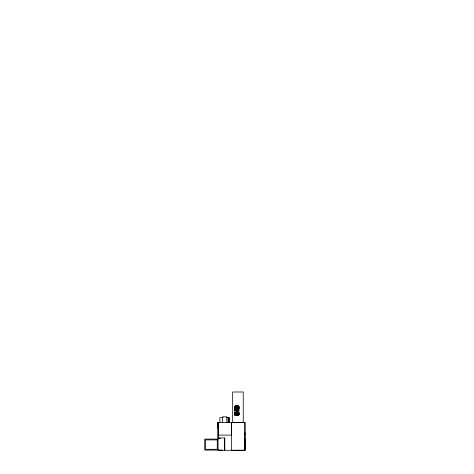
<?xml version="1.0" encoding="UTF-8"?>
<svg xmlns="http://www.w3.org/2000/svg" width="474" height="474" viewBox="0 0 474 474"><rect width="100%" height="100%" fill="white"/><g stroke="black" fill="none" stroke-linecap="round" stroke-linejoin="round"><path stroke-width="0.71" d="M218.081 437.97L218.081 422.364M218.034 426.855L218.17 422.364L218.081 428.366L218.17 422.364M234.891 410.277L234.666 408.41M238.807 407.32C239.909 409.044 238.529 403.73 238.973 408.422M237.681 413.275L237.486 412.558L237.699 413.571L237.036 413.701L237.367 410.828M234.689 412.86L234.772 411.989A34.869 34.869 0 0 0 234.808 411.201L234.837 409.785A27.273 27.273 0 0 0 234.831 409.127L234.82 408.019M239.163 407.747L238.463 406.011M238.76 410.277L238.991 408.351M238.404 414.797L238.967 414.655M234.583 407.326C235.59 408.866 233.362 405.175 235.003 408.067M238.967 413.618L238.973 413.322L238.813 413.885M236.259 413.026L236.277 412.611L236.265 413.251M238.511 414.578L238.209 415.165M234.944 410.685L234.891 410.265M235.625 414.205L234.837 413.885M237.865 407.717C238.333 407.379 235.922 402.266 237.853 407.119M237.19 414.981L236.532 415.005L236.526 414.632L237.948 414.975M237.693 414.869L237.717 414.323L238.238 414.116M234.648 413.097L234.66 414.756M235.779 407.279L236.07 407.599L236.372 406.816M238.86 412.617L238.837 412.984L238.629 412.629M238.967 414.341L238.813 413.82M238.967 413.749L238.991 413.227M237.835 410.265C239.441 408.025 235.276 406.532 235.88 409.234M234.683 414.768L234.754 414.205L234.879 414.667M234.796 414.489L234.677 413.298M238.967 413.399L238.908 414.531M234.82 414.128L234.743 414.637M238.866 413.891L238.849 413.375M237.829 410.336L237.521 410.845L237.806 408.061M238.967 413.725L238.866 413.441M237.036 413.701C236.692 415.194 235.009 411.154 237.095 410.798M238.985 407.853L238.345 408.144M235.774 407.284C236.259 405.282 236.982 404.399 235.839 406.799M237.883 409.672L237.616 410.839M238.843 407.136L238.665 406.775L239.192 407.693M234.831 407.456L234.547 407.053L234.861 407.527M234.79 412.617L234.897 413.002M235.329 406.526L235.317 406.319M235.969 413.275L236.093 412.54M238.653 406.751L238.748 407.107L238.369 406.609M235.181 406.704L235.608 407.522M237.219 413.476L237.486 412.558M234.938 412.356L235.175 412.149M237.604 406.224L237.385 405.626L237.61 406.182M236.046 406.224L236.259 405.626L236.034 406.182M236.093 406.058L236.135 405.922A1.772 1.594 64.6 0 1 236.236 405.679M236.093 407.557L235.809 407.699M237.492 407.397C237.492 406.017 235.205 407.634 236.822 406.639L237.557 407.557M236.153 407.397L236.692 406.775L237.391 407.065M237.747 410.857L238.309 409.69L238.203 408.173M234.63 407.385L234.387 407L234.624 407.196M234.754 413.855L234.796 413.375M234.677 413.441L234.778 414.383M238.73 408.523L238.647 408.475M238.943 413.944L238.967 414.614M234.76 413.761L234.695 413.618M238.736 410.863L238.754 410.265M235.839 408.061C234.02 409.145 237.083 413.405 235.631 408.517M238.884 414.306L238.849 414.489M238.878 407.415L239.127 407.593M235.276 406.609L235.027 406.941M238.997 413.097L238.926 414.649M234.867 408.547L235.015 408.535M234.482 407.036L234.754 407.569M237.059 413.666L236.437 413.725L236.941 413.826M218.467 422.565L218.804 422.565M234.891 412.392L235.24 412.143M235.335 414.963L237.296 414.969L236.959 415.028M236.413 406.899L236.822 406.751M238.73 414.94L238.552 415.046A2.808 1.333 -8.7 0 1 238.392 415.141M238.766 413.743L238.973 414.181M236.467 414.726L236.686 414.969L236.129 414.969M238.132 414.163L238.855 414.003M238.019 414.205L238.866 413.926M236.508 414.975L236.526 414.632M238.315 414.963L237.107 415.04M236.2 405.578L235.169 406.283M235.993 405.643L235.335 406.259M237.895 414.229L237.036 414.306M237.687 415.023C241.136 414.857 232.977 414.691 235.436 414.946M236.692 410.911L236.348 410.994L237.302 410.994L236.419 410.958L236.751 410.982M244.46 437.917L244.916 437.911L244.987 450.288L244.566 450.235M237.267 414.317L237.776 414.27L237.758 414.94M236.289 406.722L235.086 406.722M235.554 414.839L236.538 414.833M237.391 414.833L238.043 414.815M236.899 410.982L237.089 410.917M237.859 414.821L237.107 414.833M237.101 414.632L237.19 414.928M233.267 422.417L244.957 422.364L245.076 450.235L231.508 450.3L231.478 422.364M237.196 414.317L234.66 414.086M235.898 414.317L235.898 414.892M234.932 414.489L238.718 414.489M234.932 414.596L235.288 414.91M238.718 414.596L238.28 414.857M234.932 414.738L235.442 415.188M235.033 414.993L238.618 414.993M235.033 415.171L235.051 414.531M235.199 415.165L238.446 415.117M238.588 415.171L238.6 414.531M223.136 417.641L219.9 417.641L219.9 422.364M226.252 417.641L228.089 417.641L228.089 422.364M228.089 417.701L229.552 417.701L229.552 422.364M218.034 422.364L244.916 422.364L244.916 450.294L218.046 450.294L218.046 422.364L218.081 427.358M218.046 435.096L231.549 435.096L231.549 422.364L231.549 435.096M218.046 437.97L224.741 437.97L224.741 450.294L224.706 437.97M218.046 438.462L219.924 438.462M218.081 439.09L204.709 439.09L204.709 450.104L218.081 450.104M218.241 450.099L222.306 450.099M236.609 414.306L235.75 414.229M238.606 410.869L237.907 410.49M236.236 414.833L235.785 414.821M235.957 415.023L235.394 414.957M234.719 407.871L235.145 408.049M236.905 406.757L237.308 406.959M237.652 405.643L238.41 405.975M237.45 405.578L238.446 405.975M234.885 412.564L234.784 412.978M234.92 414.94L235.098 415.046A2.808 1.333 8.7 0 0 235.252 415.141M237.563 405.78L237.924 405.987L237.67 405.839M234.76 414.306L234.76 414.454M238.73 412.374L238.404 412.143L238.748 412.35M235.371 406.099L235.009 406.935M236.532 413.648L236.378 412.475L236.425 413.476M238.973 408.244L238.813 409.127A27.273 27.273 0 0 0 238.813 409.785L238.843 411.201A34.869 34.869 0 0 0 238.878 411.989L238.955 412.86M234.683 408.44L234.66 406.544M235.856 410.798L235.815 410.336M238.653 407.148L238.837 407.468M238.001 407.196L238.304 407.711M237.551 406.058L237.51 405.922A1.772 1.594 -64.6 0 0 237.415 405.679M238.262 406.123L238.315 406.526M235.596 408.191L235.625 408.523M236.034 410.839L235.981 410.288M235.75 409.506L235.821 410.348M235.762 409.672L235.809 410.265M244.91 432.803L244.916 435.416M243.239 422.364L243.239 391.998L232.663 391.998L232.663 422.364M238.736 449.992L238.736 450.294M238.458 414.394L238.458 415.366L238.428 414.394M237.178 414.726L237.166 415.076M236.822 405.098L236.822 415.39M235.205 414.394L235.205 415.366L235.181 414.394M228.818 417.701L228.818 422.364M226.827 422.364L226.827 416.83L222.513 416.83L222.513 422.364M219.924 437.97L219.924 438.877M218.348 422.364L218.348 435.096M237.385 413.026C237.468 414.347 237.397 411.906 237.385 413.026M237.243 415.277L236.407 415.277L237.243 415.295M217.27 439.902L205.52 439.902L205.52 449.293L217.27 449.293L217.27 439.902"/></g></svg>
